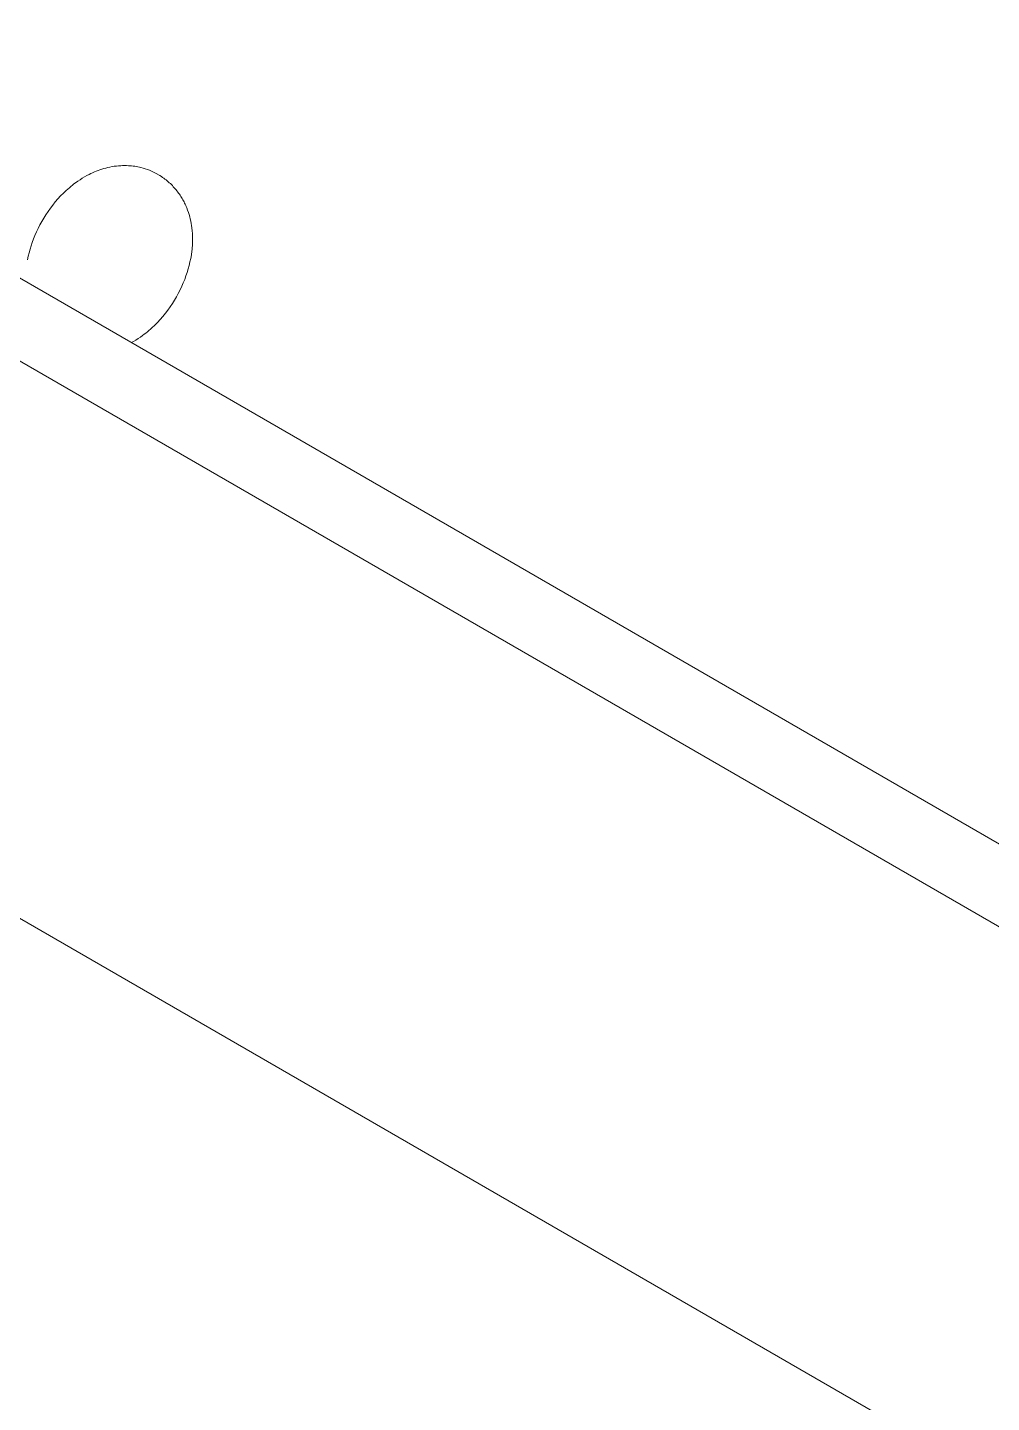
# Model space of a CAD drawing. Header units: millimetres. Extents: x -253 to 4295, y -442 to 2895.
# Drawn here: x 3334.8 to 3568.6, y 1346.2 to 1679.6 of the extents above; entities that cross this region are included whole.
import ezdxf

# ---------------------------------------------------------------- set-up
doc = ezdxf.new("R2010")
doc.units = ezdxf.units.MM
doc.layers.add('ZANO_R', color=7, linetype='Continuous', lineweight=0)

msp = doc.modelspace()

# ---------------------------------------------------------------- linework, layer by layer
at = {"layer": 'ZANO_R'}
for p, q in [((3227.7, 1679.58), (4222.85, 1105.03)), ((3207.81, 1670.93), (4202.96, 1096.38)), ((3348.67, 1643.38), (3349.2, 1643.67)), ((3349.2, 1643.67), (3349.73, 1643.95)), ((3349.73, 1643.95), (3350.16, 1644.16)), ((3350.16, 1644.16), (3350.6, 1644.37)), ((3350.6, 1644.37), (3351.04, 1644.56)), ((3351.04, 1644.56), (3351.48, 1644.74)), ((3351.48, 1644.74), (3351.93, 1644.92)), ((3351.93, 1644.92), (3352.38, 1645.08)), ((3352.38, 1645.08), (3352.84, 1645.23)), ((3352.84, 1645.23), (3353.3, 1645.37)), ((3353.3, 1645.37), (3353.8, 1645.51)), ((3353.8, 1645.51), (3354.31, 1645.64)), ((3354.31, 1645.64), (3354.82, 1645.75)), ((3354.82, 1645.75), (3355.34, 1645.85)), ((3355.34, 1645.85), (3355.86, 1645.93)), ((3355.86, 1645.93), (3356.38, 1646)), ((3356.38, 1646), (3356.9, 1646.05)), ((3356.9, 1646.05), (3357.43, 1646.08)), ((3357.43, 1646.08), (3357.89, 1646.1)), ((3357.89, 1646.1), (3358.36, 1646.11)), ((3358.36, 1646.11), (3358.83, 1646.1)), ((3358.83, 1646.1), (3359.3, 1646.08)), ((3359.3, 1646.08), (3359.68, 1646.06)), ((3359.68, 1646.06), (3360.06, 1646.02)), ((3360.06, 1646.02), (3360.44, 1645.98)), ((3360.44, 1645.98), (3360.81, 1645.93)), ((3360.81, 1645.93), (3361.19, 1645.87)), ((3361.19, 1645.87), (3361.56, 1645.8)), ((3361.56, 1645.8), (3361.94, 1645.72)), ((3361.94, 1645.72), (3362.31, 1645.63)), ((3362.31, 1645.63), (3362.84, 1645.49)), ((3362.84, 1645.49), (3363.36, 1645.34)), ((3363.36, 1645.34), (3363.88, 1645.16)), ((3363.88, 1645.16), (3364.39, 1644.97)), ((3364.39, 1644.97), (3364.9, 1644.76)), ((3364.9, 1644.76), (3365.39, 1644.53)), ((3365.39, 1644.53), (3365.88, 1644.28)), ((3365.88, 1644.28), (3366.36, 1644.02)), ((3366.46, 1643.96), (3366.89, 1643.71)), ((3366.89, 1643.71), (3367.3, 1643.44)), ((3367.3, 1643.44), (3367.59, 1643.25)), ((3343.53, 1639.43), (3344.23, 1640.1)), ((3344.23, 1640.1), (3344.59, 1640.42)), ((3344.59, 1640.42), (3344.96, 1640.74)), ((3344.96, 1640.74), (3345.33, 1641.05)), ((3345.33, 1641.05), (3345.7, 1641.35)), ((3345.7, 1641.35), (3346.08, 1641.65)), ((3346.08, 1641.65), (3346.47, 1641.93)), ((3346.47, 1641.93), (3347, 1642.32)), ((3347, 1642.32), (3347.55, 1642.68)), ((3347.55, 1642.68), (3348.11, 1643.04)), ((3348.11, 1643.04), (3348.67, 1643.38)), ((3367.59, 1643.25), (3367.87, 1643.05)), ((3367.87, 1643.05), (3368.15, 1642.84)), ((3368.15, 1642.84), (3368.42, 1642.63)), ((3368.42, 1642.63), (3368.69, 1642.41)), ((3368.69, 1642.41), (3368.95, 1642.19)), ((3368.95, 1642.19), (3369.2, 1641.96)), ((3369.2, 1641.96), (3369.46, 1641.73)), ((3369.46, 1641.73), (3369.7, 1641.49)), ((3369.7, 1641.49), (3369.94, 1641.24)), ((3369.94, 1641.24), (3370.18, 1640.99)), ((3370.18, 1640.99), (3370.41, 1640.74)), ((3370.41, 1640.74), (3370.64, 1640.48)), ((3370.64, 1640.48), (3370.86, 1640.22)), ((3370.86, 1640.22), (3371.07, 1639.95)), ((3340.94, 1636.54), (3341.56, 1637.29)), ((3341.56, 1637.29), (3342.19, 1638.03)), ((3342.19, 1638.03), (3342.85, 1638.74)), ((3342.85, 1638.74), (3343.53, 1639.43)), ((3371.07, 1639.95), (3371.28, 1639.67)), ((3371.28, 1639.67), (3371.47, 1639.42)), ((3371.47, 1639.42), (3371.65, 1639.16)), ((3371.65, 1639.16), (3371.82, 1638.9)), ((3371.82, 1638.9), (3371.99, 1638.64)), ((3371.99, 1638.64), (3372.16, 1638.37)), ((3372.16, 1638.37), (3372.32, 1638.11)), ((3372.32, 1638.11), (3372.48, 1637.83)), ((3372.48, 1637.83), (3372.63, 1637.56)), ((3372.63, 1637.56), (3372.77, 1637.28)), ((3372.77, 1637.28), (3372.91, 1637)), ((3372.91, 1637), (3373.05, 1636.72)), ((3338.75, 1633.36), (3339.26, 1634.18)), ((3339.26, 1634.18), (3339.8, 1634.98)), ((3339.8, 1634.98), (3340.36, 1635.77)), ((3340.36, 1635.77), (3340.94, 1636.54)), ((3373.05, 1636.72), (3373.18, 1636.44)), ((3373.18, 1636.44), (3373.31, 1636.15)), ((3373.31, 1636.15), (3373.43, 1635.86)), ((3373.43, 1635.86), (3373.65, 1635.28)), ((3373.65, 1635.28), (3373.83, 1634.76)), ((3373.83, 1634.76), (3374, 1634.23)), ((3374, 1634.23), (3374.15, 1633.7)), ((3374.15, 1633.7), (3374.29, 1633.17)), ((3336.98, 1630.02), (3337.39, 1630.87)), ((3337.39, 1630.87), (3337.82, 1631.71)), ((3337.82, 1631.71), (3338.27, 1632.54)), ((3338.27, 1632.54), (3338.75, 1633.36)), ((3374.29, 1633.17), (3374.41, 1632.63)), ((3374.41, 1632.63), (3374.51, 1632.09)), ((3374.51, 1632.09), (3374.61, 1631.54)), ((3374.61, 1631.54), (3374.68, 1631)), ((3374.68, 1631), (3374.76, 1630.32)), ((3374.76, 1630.32), (3374.81, 1629.63)), ((3335.67, 1626.62), (3335.96, 1627.49)), ((3335.96, 1627.49), (3336.28, 1628.34)), ((3336.28, 1628.34), (3336.62, 1629.18)), ((3336.62, 1629.18), (3336.98, 1630.02)), ((3374.82, 1627.08), (3374.79, 1626.65)), ((3374.81, 1629.63), (3374.84, 1628.95)), ((3374.84, 1627.67), (3374.82, 1627.08)), ((3374.84, 1628.95), (3374.85, 1628.26)), ((3374.85, 1628.26), (3374.84, 1627.67)), ((3334.81, 1623.27), (3334.99, 1624.12)), ((3334.99, 1624.12), (3335.19, 1624.96)), ((3335.19, 1624.96), (3335.42, 1625.8)), ((3335.42, 1625.8), (3335.67, 1626.62)), ((3374.39, 1623.57), (3374.22, 1622.73)), ((3374.55, 1624.45), (3374.39, 1623.57)), ((3374.67, 1625.33), (3374.55, 1624.45)), ((3374.72, 1625.77), (3374.67, 1625.33)), ((3374.76, 1626.21), (3374.72, 1625.77)), ((3374.79, 1626.65), (3374.76, 1626.21)), ((3373.54, 1620.22), (3373.25, 1619.36)), ((3373.79, 1621.05), (3373.54, 1620.22)), ((3374.02, 1621.88), (3373.79, 1621.05)), ((3374.22, 1622.73), (3374.02, 1621.88)), ((3372.22, 1616.83), (3371.82, 1615.97)), ((3372.59, 1617.66), (3372.22, 1616.83)), ((3372.93, 1618.5), (3372.59, 1617.66)), ((3373.25, 1619.36), (3372.93, 1618.5)), ((3370.46, 1613.49), (3369.95, 1612.67)), ((3370.94, 1614.3), (3370.46, 1613.49)), ((3371.39, 1615.13), (3370.94, 1614.3)), ((3371.82, 1615.97), (3371.39, 1615.13)), ((3368.26, 1610.31), (3367.65, 1609.55)), ((3368.85, 1611.08), (3368.26, 1610.31)), ((3369.41, 1611.86), (3368.85, 1611.08)), ((3369.95, 1612.67), (3369.41, 1611.86)), ((3364.97, 1606.75), (3364.61, 1606.42)), ((3365.68, 1607.42), (3364.97, 1606.75)), ((3366.36, 1608.1), (3365.68, 1607.42)), ((3367.01, 1608.81), (3366.36, 1608.1)), ((3367.65, 1609.55), (3367.01, 1608.81)), ((3360.53, 1603.47), (3360.02, 1603.18)), ((3361.1, 1603.81), (3360.53, 1603.47)), ((3361.66, 1604.16), (3361.1, 1603.81)), ((3362.2, 1604.53), (3361.66, 1604.16)), ((3362.74, 1604.91), (3362.2, 1604.53)), ((3363.12, 1605.2), (3362.74, 1604.91)), ((3363.5, 1605.49), (3363.12, 1605.2)), ((3363.88, 1605.8), (3363.5, 1605.49)), ((3364.25, 1606.1), (3363.88, 1605.8)), ((3364.61, 1606.42), (3364.25, 1606.1)), ((4180.87, 974.03), (3185.72, 1548.59))]:
    msp.add_line(p, q, dxfattribs=at)

doc.saveas('drawing.dxf')
